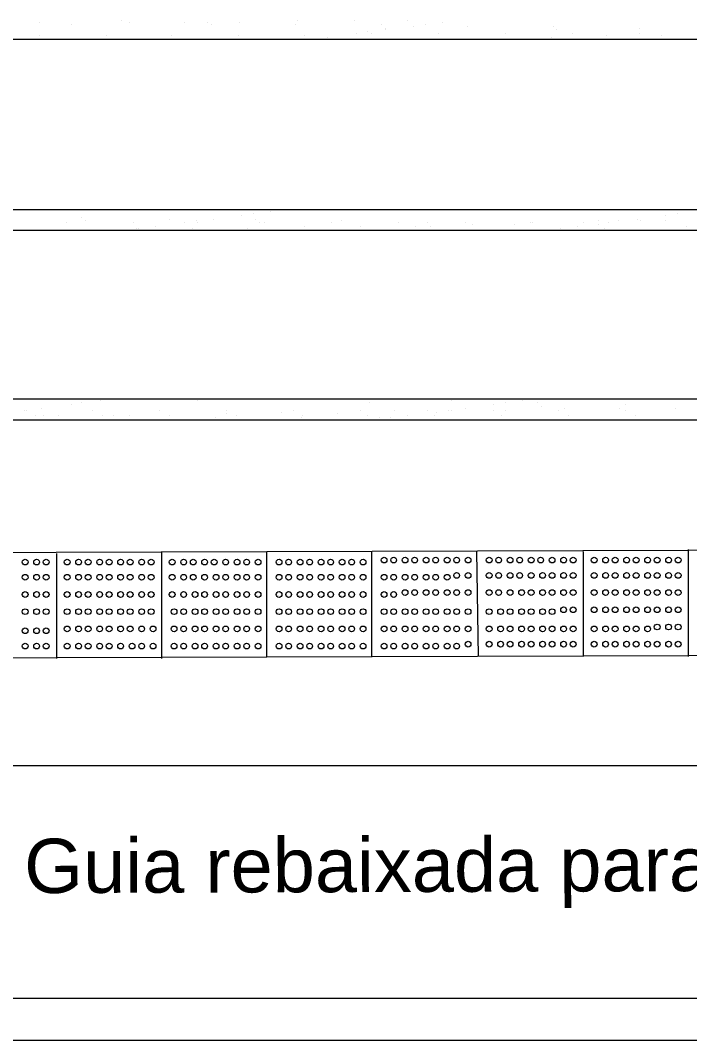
# Model space of a CAD drawing. Header units: millimetres. Extents: x 21 to 236, y 15 to 64.
# Drawn here: x 62.749 to 64.338, y 25.488 to 27.909 of the extents above; entities that cross this region are included whole.
import ezdxf

# ---------------------------------------------------------------- set-up
doc = ezdxf.new("R2010")
doc.units = ezdxf.units.MM
for name, color, linetype in [('PDF_Calçada', 210, 'Continuous'), ('PDF_Cota', 90, 'Continuous'), ('PDF_Sinalização', 1, 'Continuous'), ('PDF_Text', 70, 'Continuous')]:
    doc.layers.add(name, color=color, linetype=linetype)
doc.layers.add('PDF_Grama', color=7, linetype='Continuous', true_color=0x397200)
doc.styles.add('PDF Arial', font='arial.ttf')

msp = doc.modelspace()

# ---------------------------------------------------------------- linework, layer by layer
at = {"layer": 'PDF_Calçada', "lineweight": 0}
msp.add_lwpolyline([(62.1874, 25.4885), (62.1874, 26.1411), (66.1396, 26.1411), (66.1396, 25.4885)], dxfattribs=at)
at = {"layer": 'PDF_Cota', "lineweight": 0}
for points in [[(62.1874, 27.4601), (66.1396, 27.4601), (66.1396, 27.8634), (62.1874, 27.8634)], [(62.1874, 27.0113), (66.1396, 27.0113), (66.1396, 27.4102), (62.1874, 27.4102)]]:
    msp.add_lwpolyline(points, close=True, dxfattribs=at)
for points in [[(57.1972, 26.9615), (66.9554, 26.9615)], [(67.0823, 25.5882), (57.0793, 25.5882)], [(67.0823, 25.4885), (57.0793, 25.4885)]]:
    msp.add_lwpolyline(points, dxfattribs=at)
at = {"layer": 'PDF_Grama', "lineweight": 20}
for points in [[(62.9896, 27.9088), (62.9896, 27.9088)], [(63.4066, 27.9088), (63.4066, 27.9088)], [(63.5425, 27.9088), (63.5425, 27.9088)], [(63.6694, 27.9088), (63.6694, 27.9088)], [(62.7947, 27.9042), (62.7947, 27.9042)], [(62.8717, 27.8997), (62.8717, 27.8997)], [(63.0077, 27.9042), (63.0077, 27.9042)], [(63.1392, 27.9042), (63.1392, 27.9042)], [(63.1935, 27.9042), (63.1935, 27.9042)], [(63.2026, 27.8997), (63.2026, 27.8997)], [(63.2706, 27.9042), (63.2706, 27.9042)], [(63.402, 27.8997), (63.402, 27.8997)], [(63.606, 27.8997), (63.606, 27.8997)], [(63.6151, 27.8906), (63.6151, 27.8906)], [(63.6151, 27.8861), (63.6151, 27.8861)], [(63.683, 27.8952), (63.683, 27.8952)], [(63.7102, 27.8997), (63.7102, 27.8997)], [(63.751, 27.9042), (63.751, 27.9042)], [(63.81, 27.8952), (63.81, 27.8952)], [(64.0139, 27.8952), (64.0139, 27.8952)], [(64.023, 27.8861), (64.023, 27.8861)], [(64.2179, 27.8906), (64.2179, 27.8906)], [(62.7947, 27.8725), (62.7947, 27.8725)], [(62.84, 27.8634), (62.84, 27.8634)], [(62.9533, 27.8725), (62.9533, 27.8725)], [(63.1074, 27.8725), (63.1074, 27.8725)], [(63.2661, 27.8725), (63.2661, 27.8725)], [(63.4247, 27.8725), (63.4247, 27.8725)], [(63.4338, 27.8634), (63.4338, 27.8634)], [(63.4791, 27.868), (63.4791, 27.868)], [(63.5471, 27.877), (63.5471, 27.877)], [(63.5743, 27.8816), (63.5743, 27.8816)], [(63.5833, 27.877), (63.5833, 27.877)], [(63.6105, 27.8634), (63.6105, 27.8634)], [(63.742, 27.877), (63.742, 27.877)], [(63.742, 27.8634), (63.742, 27.8634)], [(63.8734, 27.8634), (63.8734, 27.8634)], [(63.9006, 27.877), (63.9006, 27.877)], [(64.0094, 27.868), (64.0094, 27.868)], [(64.0592, 27.877), (64.0592, 27.877)], [(64.1408, 27.8725), (64.1408, 27.8725)], [(64.2179, 27.877), (64.2179, 27.877)], [(64.2405, 27.8634), (64.2405, 27.8634)], [(64.2723, 27.8725), (64.2723, 27.8725)], [(62.8219, 27.4601), (62.8219, 27.4601)], [(62.9533, 27.4601), (62.9533, 27.4601)], [(63.0848, 27.4601), (63.0848, 27.4601)], [(63.2751, 27.4465), (63.2751, 27.4465)], [(63.3023, 27.451), (63.3023, 27.451)], [(63.3431, 27.4555), (63.3431, 27.4555)], [(64.2813, 27.4465), (64.2813, 27.4465)], [(64.2859, 27.4601), (64.2859, 27.4601)], [(64.3085, 27.451), (64.3085, 27.451)], [(62.8581, 27.4283), (62.8581, 27.4283)], [(62.8944, 27.4419), (62.8944, 27.4419)], [(62.9035, 27.4329), (62.9035, 27.4329)], [(63.0168, 27.4283), (63.0168, 27.4283)], [(63.1029, 27.4374), (63.1029, 27.4374)], [(63.1392, 27.4283), (63.1392, 27.4283)], [(63.1663, 27.4329), (63.1663, 27.4329)], [(63.1709, 27.4283), (63.1709, 27.4283)], [(63.2071, 27.4374), (63.2071, 27.4374)], [(63.3069, 27.4374), (63.3069, 27.4374)], [(63.3159, 27.4283), (63.3159, 27.4283)], [(63.3295, 27.4283), (63.3295, 27.4283)], [(63.4881, 27.4283), (63.4881, 27.4283)], [(63.5108, 27.4329), (63.5108, 27.4329)], [(63.6468, 27.4283), (63.6468, 27.4283)], [(63.7148, 27.4283), (63.7148, 27.4283)], [(63.8054, 27.4283), (63.8054, 27.4283)], [(63.8235, 27.4238), (63.8235, 27.4238)], [(63.9233, 27.4238), (63.9233, 27.4238)], [(63.9595, 27.4283), (63.9595, 27.4283)], [(63.9641, 27.4283), (63.9641, 27.4283)], [(64.0864, 27.4283), (64.0864, 27.4283)], [(64.1227, 27.4329), (64.1227, 27.4329)], [(64.1227, 27.4238), (64.1227, 27.4238)], [(64.1453, 27.4283), (64.1453, 27.4283)], [(64.168, 27.4329), (64.168, 27.4329)], [(64.2133, 27.4374), (64.2133, 27.4374)], [(64.2224, 27.4329), (64.2224, 27.4329)], [(64.2813, 27.4329), (64.2813, 27.4329)], [(63.0258, 27.4147), (63.0258, 27.4147)], [(63.0304, 27.4147), (63.0304, 27.4147)], [(63.0712, 27.4193), (63.0712, 27.4193)], [(63.1573, 27.4147), (63.1573, 27.4147)], [(63.2887, 27.4147), (63.2887, 27.4147)], [(63.4247, 27.4193), (63.4247, 27.4193)], [(63.5561, 27.4193), (63.5561, 27.4193)], [(63.6876, 27.4193), (63.6876, 27.4193)], [(63.7238, 27.4193), (63.7238, 27.4193)], [(64.0048, 27.4102), (64.0048, 27.4102)], [(64.032, 27.4147), (64.032, 27.4147)], [(64.0728, 27.4193), (64.0728, 27.4193)], [(64.1363, 27.4147), (64.1363, 27.4147)], [(64.3312, 27.4193), (64.3312, 27.4193)], [(63.3658, 27.0113), (63.3658, 27.0113)], [(63.5697, 27.0113), (63.5697, 27.0113)], [(62.7992, 26.9887), (62.7992, 26.9887)], [(62.8717, 26.9977), (62.8717, 26.9977)], [(62.8944, 27.0023), (62.8944, 27.0023)], [(62.9397, 27.0068), (62.9397, 27.0068)], [(63.1709, 27.0068), (63.1709, 27.0068)], [(63.5788, 27.0023), (63.5788, 27.0023)], [(63.7737, 27.0068), (63.7737, 27.0068)], [(63.8054, 26.9887), (63.8054, 26.9887)], [(63.8734, 26.9977), (63.8734, 26.9977)], [(63.9006, 27.0023), (63.9006, 27.0023)], [(63.9414, 27.0068), (63.9414, 27.0068)], [(63.9776, 27.0023), (63.9776, 27.0023)], [(63.9867, 26.9932), (63.9867, 26.9932)], [(64.0411, 26.9887), (64.0411, 26.9887)], [(64.1725, 26.9887), (64.1725, 26.9887)], [(64.1861, 26.9977), (64.1861, 26.9977)], [(64.304, 26.9887), (64.304, 26.9887)], [(62.7584, 26.9842), (62.7584, 26.9842)], [(62.763, 26.9842), (62.763, 26.9842)], [(62.7856, 26.9706), (62.7856, 26.9706)], [(62.8038, 26.9706), (62.8038, 26.9706)], [(62.84, 26.9706), (62.84, 26.9706)], [(62.9216, 26.9842), (62.9216, 26.9842)], [(62.9443, 26.9706), (62.9443, 26.9706)], [(62.9715, 26.9706), (62.9715, 26.9706)], [(63.0077, 26.9706), (63.0077, 26.9706)], [(63.0802, 26.9842), (63.0802, 26.9842)], [(63.1029, 26.9706), (63.1029, 26.9706)], [(63.1029, 26.9706), (63.1029, 26.9706)], [(63.2117, 26.966), (63.2117, 26.966)], [(63.2389, 26.9842), (63.2389, 26.9842)], [(63.2389, 26.9751), (63.2389, 26.9751)], [(63.2615, 26.9706), (63.2615, 26.9706)], [(63.3703, 26.9796), (63.3703, 26.9796)], [(63.3975, 26.9842), (63.3975, 26.9842)], [(63.4156, 26.966), (63.4156, 26.966)], [(63.4202, 26.9706), (63.4202, 26.9706)], [(63.5017, 26.9751), (63.5017, 26.9751)], [(63.5561, 26.9842), (63.5561, 26.9842)], [(63.5743, 26.9706), (63.5743, 26.9706)], [(63.6015, 26.966), (63.6015, 26.966)], [(63.6287, 26.966), (63.6287, 26.966)], [(63.6377, 26.9842), (63.6377, 26.9842)], [(63.6694, 26.9706), (63.6694, 26.9706)], [(63.7148, 26.9842), (63.7148, 26.9842)], [(63.7329, 26.9706), (63.7329, 26.9706)], [(63.7374, 26.9796), (63.7374, 26.9796)], [(63.7646, 26.9842), (63.7646, 26.9842)], [(63.7737, 26.9842), (63.7737, 26.9842)], [(63.8734, 26.9842), (63.8734, 26.9842)], [(63.8915, 26.9706), (63.8915, 26.9706)], [(63.9006, 26.9842), (63.9006, 26.9842)], [(64.0275, 26.9842), (64.0275, 26.9842)], [(64.0502, 26.9706), (64.0502, 26.9706)], [(64.1861, 26.9842), (64.1861, 26.9842)], [(64.2088, 26.9706), (64.2088, 26.9706)], [(63.0168, 26.9615), (63.0168, 26.9615)]]:
    msp.add_lwpolyline(points, dxfattribs=at)
at = {"layer": 'PDF_Sinalização', "lineweight": 9}
msp.add_lwpolyline([(66.3345, 26.6578), (62.0831, 26.6442), (62.0831, 26.3949), (66.3345, 26.4085)], close=True, dxfattribs=at)
for points in [[(63.0848, 26.3949), (63.0848, 26.6488)], [(63.334, 26.3995), (63.334, 26.6488)], [(63.5833, 26.3995), (63.5833, 26.6488)], [(63.8371, 26.3995), (63.8326, 26.6488)], [(64.0864, 26.3995), (64.0864, 26.6488)], [(64.3357, 26.3995), (64.3357, 26.6533)], [(62.8355, 26.3949), (62.8355, 26.6442)], [(63.6105, 26.6261), (63.6105, 26.6261)], [(63.6332, 26.6261), (63.6332, 26.6261)], [(63.6604, 26.6261), (63.6604, 26.6261)], [(63.683, 26.6261), (63.683, 26.6261)], [(63.7102, 26.6261), (63.7102, 26.6261)], [(63.7329, 26.6261), (63.7329, 26.6261)], [(63.7601, 26.6261), (63.7601, 26.6261)], [(63.7828, 26.6261), (63.7828, 26.6261)], [(63.81, 26.6261), (63.81, 26.6261)], [(63.8598, 26.6261), (63.8598, 26.6261)], [(63.8825, 26.6261), (63.8825, 26.6261)], [(63.9097, 26.6261), (63.9097, 26.6261)], [(63.9323, 26.6261), (63.9323, 26.6261)], [(63.9595, 26.6261), (63.9595, 26.6261)], [(63.9822, 26.6261), (63.9822, 26.6261)], [(64.0094, 26.6261), (64.0094, 26.6261)], [(64.0366, 26.6261), (64.0366, 26.6261)], [(64.0592, 26.6261), (64.0592, 26.6261)], [(64.1091, 26.6261), (64.1091, 26.6261)], [(64.1363, 26.6261), (64.1363, 26.6261)], [(64.1589, 26.6261), (64.1589, 26.6261)], [(64.1861, 26.6261), (64.1861, 26.6261)], [(64.2088, 26.6261), (64.2088, 26.6261)], [(64.236, 26.6261), (64.236, 26.6261)], [(64.2587, 26.6261), (64.2587, 26.6261)], [(64.2859, 26.6261), (64.2859, 26.6261)], [(64.3085, 26.6261), (64.3085, 26.6261)], [(62.7584, 26.6216), (62.7584, 26.6216)], [(62.7856, 26.6216), (62.7856, 26.6216)], [(62.8083, 26.6216), (62.8083, 26.6216)], [(62.8581, 26.6216), (62.8581, 26.6216)], [(62.8853, 26.6216), (62.8853, 26.6216)], [(62.908, 26.6216), (62.908, 26.6216)], [(62.9352, 26.6216), (62.9352, 26.6216)], [(62.9579, 26.6216), (62.9579, 26.6216)], [(62.9851, 26.6216), (62.9851, 26.6216)], [(63.0077, 26.6216), (63.0077, 26.6216)], [(63.0349, 26.6216), (63.0349, 26.6216)], [(63.0576, 26.6216), (63.0576, 26.6216)], [(63.1074, 26.6216), (63.1074, 26.6216)], [(63.1346, 26.6216), (63.1346, 26.6216)], [(63.1573, 26.6216), (63.1573, 26.6216)], [(63.1845, 26.6216), (63.1845, 26.6216)], [(63.2071, 26.6216), (63.2071, 26.6216)], [(63.2343, 26.6216), (63.2343, 26.6216)], [(63.2615, 26.6216), (63.2615, 26.6216)], [(63.2842, 26.6216), (63.2842, 26.6216)], [(63.3114, 26.6216), (63.3114, 26.6216)], [(63.3612, 26.6216), (63.3612, 26.6216)], [(63.3839, 26.6216), (63.3839, 26.6216)], [(63.4111, 26.6216), (63.4111, 26.6216)], [(63.4338, 26.6216), (63.4338, 26.6216)], [(63.461, 26.6216), (63.461, 26.6216)], [(63.4836, 26.6216), (63.4836, 26.6216)], [(63.5108, 26.6216), (63.5108, 26.6216)], [(63.5335, 26.6216), (63.5335, 26.6216)], [(63.5607, 26.6216), (63.5607, 26.6216)], [(62.7584, 26.5853), (62.7584, 26.5853)], [(62.7856, 26.5853), (62.7856, 26.5853)], [(62.8083, 26.5853), (62.8083, 26.5853)], [(62.8581, 26.5853), (62.8581, 26.5853)], [(62.8853, 26.5853), (62.8853, 26.5853)], [(62.908, 26.5853), (62.908, 26.5853)], [(62.9352, 26.5853), (62.9352, 26.5853)], [(62.9579, 26.5853), (62.9579, 26.5853)], [(62.9851, 26.5853), (62.9851, 26.5853)], [(63.0077, 26.5853), (63.0077, 26.5853)], [(63.0349, 26.5853), (63.0349, 26.5853)], [(63.0576, 26.5853), (63.0576, 26.5853)], [(63.1074, 26.5853), (63.1074, 26.5853)], [(63.1346, 26.5853), (63.1346, 26.5853)], [(63.1573, 26.5853), (63.1573, 26.5853)], [(63.1845, 26.5853), (63.1845, 26.5853)], [(63.2117, 26.5853), (63.2117, 26.5853)], [(63.2343, 26.5853), (63.2343, 26.5853)], [(63.2615, 26.5853), (63.2615, 26.5853)], [(63.2842, 26.5853), (63.2842, 26.5853)], [(63.3114, 26.5853), (63.3114, 26.5853)], [(63.3612, 26.5853), (63.3612, 26.5853)], [(63.3839, 26.5853), (63.3839, 26.5853)], [(63.4111, 26.5853), (63.4111, 26.5853)], [(63.4338, 26.5853), (63.4338, 26.5853)], [(63.461, 26.5853), (63.461, 26.5853)], [(63.4836, 26.5853), (63.4836, 26.5853)], [(63.5108, 26.5853), (63.5108, 26.5853)], [(63.5335, 26.5853), (63.5335, 26.5853)], [(63.5607, 26.5853), (63.5607, 26.5853)], [(63.6105, 26.5853), (63.6105, 26.5853)], [(63.6332, 26.5853), (63.6332, 26.5853)], [(63.6604, 26.5853), (63.6604, 26.5853)], [(63.683, 26.5853), (63.683, 26.5853)], [(63.7102, 26.5853), (63.7102, 26.5853)], [(63.7329, 26.5853), (63.7329, 26.5853)], [(63.7601, 26.5853), (63.7601, 26.5853)], [(63.7828, 26.5898), (63.7828, 26.5898)], [(63.81, 26.5898), (63.81, 26.5898)], [(63.8598, 26.5898), (63.8598, 26.5898)], [(63.8825, 26.5898), (63.8825, 26.5898)], [(63.9097, 26.5898), (63.9097, 26.5898)], [(63.9323, 26.5898), (63.9323, 26.5898)], [(63.9595, 26.5898), (63.9595, 26.5898)], [(63.9867, 26.5898), (63.9867, 26.5898)], [(64.0094, 26.5898), (64.0094, 26.5898)], [(64.0366, 26.5898), (64.0366, 26.5898)], [(64.0592, 26.5898), (64.0592, 26.5898)], [(64.1091, 26.5898), (64.1091, 26.5898)], [(64.1363, 26.5898), (64.1363, 26.5898)], [(64.1589, 26.5898), (64.1589, 26.5898)], [(64.1861, 26.5898), (64.1861, 26.5898)], [(64.2088, 26.5898), (64.2088, 26.5898)], [(64.236, 26.5898), (64.236, 26.5898)], [(64.2587, 26.5898), (64.2587, 26.5898)], [(64.2859, 26.5898), (64.2859, 26.5898)], [(64.3085, 26.5898), (64.3085, 26.5898)], [(62.7584, 26.5445), (62.7584, 26.5445)], [(62.7856, 26.5445), (62.7856, 26.5445)], [(62.8083, 26.5445), (62.8083, 26.5445)], [(62.8581, 26.5445), (62.8581, 26.5445)], [(62.8853, 26.5445), (62.8853, 26.5445)], [(62.908, 26.5445), (62.908, 26.5445)], [(62.9352, 26.5445), (62.9352, 26.5445)], [(62.9579, 26.5445), (62.9579, 26.5445)], [(62.9851, 26.5445), (62.9851, 26.5445)], [(63.0077, 26.5445), (63.0077, 26.5445)], [(63.0349, 26.5445), (63.0349, 26.5445)], [(63.0576, 26.5445), (63.0576, 26.5445)], [(63.1074, 26.5445), (63.1074, 26.5445)], [(63.1346, 26.5445), (63.1346, 26.5445)], [(63.1618, 26.5445), (63.1618, 26.5445)], [(63.1845, 26.5445), (63.1845, 26.5445)], [(63.2117, 26.5445), (63.2117, 26.5445)], [(63.2343, 26.5445), (63.2343, 26.5445)], [(63.2615, 26.5445), (63.2615, 26.5445)], [(63.2842, 26.5445), (63.2842, 26.5445)], [(63.3114, 26.5445), (63.3114, 26.5445)], [(63.3612, 26.5445), (63.3612, 26.5445)], [(63.3839, 26.5445), (63.3839, 26.5445)], [(63.4111, 26.5445), (63.4111, 26.5445)], [(63.4338, 26.5445), (63.4338, 26.5445)], [(63.461, 26.5445), (63.461, 26.5445)], [(63.4836, 26.5445), (63.4836, 26.5445)], [(63.5108, 26.5445), (63.5108, 26.5445)], [(63.5335, 26.5445), (63.5335, 26.5445)], [(63.5607, 26.5445), (63.5607, 26.5445)], [(63.6105, 26.5445), (63.6105, 26.5445)], [(63.6332, 26.5445), (63.6332, 26.5445)], [(63.6604, 26.549), (63.6604, 26.549)], [(63.683, 26.549), (63.683, 26.549)], [(63.7102, 26.549), (63.7102, 26.549)], [(63.7329, 26.549), (63.7329, 26.549)], [(63.7601, 26.549), (63.7601, 26.549)], [(63.7828, 26.549), (63.7828, 26.549)], [(63.81, 26.549), (63.81, 26.549)], [(63.8598, 26.549), (63.8598, 26.549)], [(63.8825, 26.549), (63.8825, 26.549)], [(63.9097, 26.549), (63.9097, 26.549)], [(63.9369, 26.549), (63.9369, 26.549)], [(63.9595, 26.549), (63.9595, 26.549)], [(63.9867, 26.549), (63.9867, 26.549)], [(64.0094, 26.549), (64.0094, 26.549)], [(64.0366, 26.549), (64.0366, 26.549)], [(64.0592, 26.549), (64.0592, 26.549)], [(64.1091, 26.549), (64.1091, 26.549)], [(64.1363, 26.549), (64.1363, 26.549)], [(64.1589, 26.549), (64.1589, 26.549)], [(64.1861, 26.549), (64.1861, 26.549)], [(64.2088, 26.549), (64.2088, 26.549)], [(64.236, 26.549), (64.236, 26.549)], [(64.2587, 26.549), (64.2587, 26.549)], [(64.2859, 26.549), (64.2859, 26.549)], [(64.3085, 26.549), (64.3085, 26.549)], [(62.7584, 26.5037), (62.7584, 26.5037)], [(62.7856, 26.5037), (62.7856, 26.5037)], [(62.8083, 26.5037), (62.8083, 26.5037)], [(62.8581, 26.5037), (62.8581, 26.5037)], [(62.8853, 26.5037), (62.8853, 26.5037)], [(62.908, 26.5037), (62.908, 26.5037)], [(62.9352, 26.5037), (62.9352, 26.5037)], [(62.9579, 26.5037), (62.9579, 26.5037)], [(62.9851, 26.5037), (62.9851, 26.5037)], [(63.0077, 26.5037), (63.0077, 26.5037)], [(63.0349, 26.5037), (63.0349, 26.5037)], [(63.0576, 26.5037), (63.0576, 26.5037)], [(63.112, 26.5037), (63.112, 26.5037)], [(63.1346, 26.5037), (63.1346, 26.5037)], [(63.1618, 26.5037), (63.1618, 26.5037)], [(63.1845, 26.5037), (63.1845, 26.5037)], [(63.2117, 26.5037), (63.2117, 26.5037)], [(63.2343, 26.5037), (63.2343, 26.5037)], [(63.2615, 26.5037), (63.2615, 26.5037)], [(63.2842, 26.5037), (63.2842, 26.5037)], [(63.3114, 26.5037), (63.3114, 26.5037)], [(63.3612, 26.5037), (63.3612, 26.5037)], [(63.3839, 26.5037), (63.3839, 26.5037)], [(63.4111, 26.5037), (63.4111, 26.5037)], [(63.4338, 26.5037), (63.4338, 26.5037)], [(63.461, 26.5037), (63.461, 26.5037)], [(63.4836, 26.5037), (63.4836, 26.5037)], [(63.5108, 26.5037), (63.5108, 26.5037)], [(63.5335, 26.5037), (63.5335, 26.5037)], [(63.5607, 26.5037), (63.5607, 26.5037)], [(63.6105, 26.5037), (63.6105, 26.5037)], [(63.6332, 26.5037), (63.6332, 26.5037)], [(63.6604, 26.5037), (63.6604, 26.5037)], [(63.683, 26.5037), (63.683, 26.5037)], [(63.7102, 26.5037), (63.7102, 26.5037)], [(63.7329, 26.5037), (63.7329, 26.5037)], [(63.7601, 26.5037), (63.7601, 26.5037)], [(63.7828, 26.5037), (63.7828, 26.5037)], [(63.81, 26.5037), (63.81, 26.5037)], [(63.8598, 26.5037), (63.8598, 26.5037)], [(63.887, 26.5037), (63.887, 26.5037)], [(63.9097, 26.5037), (63.9097, 26.5037)], [(63.9369, 26.5037), (63.9369, 26.5037)], [(63.9595, 26.5037), (63.9595, 26.5037)], [(63.9867, 26.5037), (63.9867, 26.5037)], [(64.0094, 26.5037), (64.0094, 26.5037)], [(64.0366, 26.5082), (64.0366, 26.5082)], [(64.0592, 26.5082), (64.0592, 26.5082)], [(64.1091, 26.5082), (64.1091, 26.5082)], [(64.1363, 26.5082), (64.1363, 26.5082)], [(64.1589, 26.5082), (64.1589, 26.5082)], [(64.1861, 26.5082), (64.1861, 26.5082)], [(64.2088, 26.5082), (64.2088, 26.5082)], [(64.236, 26.5082), (64.236, 26.5082)], [(64.2587, 26.5082), (64.2587, 26.5082)], [(64.2859, 26.5082), (64.2859, 26.5082)], [(64.3085, 26.5082), (64.3085, 26.5082)], [(62.7584, 26.4584), (62.7584, 26.4584)], [(62.7856, 26.4584), (62.7856, 26.4584)], [(62.8083, 26.4584), (62.8083, 26.4584)], [(62.8581, 26.4629), (62.8581, 26.4629)], [(62.8853, 26.4629), (62.8853, 26.4629)], [(62.908, 26.4629), (62.908, 26.4629)], [(62.9352, 26.4629), (62.9352, 26.4629)], [(62.9579, 26.4629), (62.9579, 26.4629)], [(62.9851, 26.4629), (62.9851, 26.4629)], [(63.0077, 26.4629), (63.0077, 26.4629)], [(63.0349, 26.4629), (63.0349, 26.4629)], [(63.0621, 26.4629), (63.0621, 26.4629)], [(63.112, 26.4629), (63.112, 26.4629)], [(63.1346, 26.4629), (63.1346, 26.4629)], [(63.1618, 26.4629), (63.1618, 26.4629)], [(63.1845, 26.4629), (63.1845, 26.4629)], [(63.2117, 26.4629), (63.2117, 26.4629)], [(63.2343, 26.4629), (63.2343, 26.4629)], [(63.2615, 26.4629), (63.2615, 26.4629)], [(63.2842, 26.4629), (63.2842, 26.4629)], [(63.3114, 26.4629), (63.3114, 26.4629)], [(63.3612, 26.4629), (63.3612, 26.4629)], [(63.3839, 26.4629), (63.3839, 26.4629)], [(63.4111, 26.4629), (63.4111, 26.4629)], [(63.4338, 26.4629), (63.4338, 26.4629)], [(63.461, 26.4629), (63.461, 26.4629)], [(63.4836, 26.4629), (63.4836, 26.4629)], [(63.5108, 26.4629), (63.5108, 26.4629)], [(63.5335, 26.4629), (63.5335, 26.4629)], [(63.5607, 26.4629), (63.5607, 26.4629)], [(63.6105, 26.4629), (63.6105, 26.4629)], [(63.6332, 26.4629), (63.6332, 26.4629)], [(63.6604, 26.4629), (63.6604, 26.4629)], [(63.683, 26.4629), (63.683, 26.4629)], [(63.7102, 26.4629), (63.7102, 26.4629)], [(63.7329, 26.4629), (63.7329, 26.4629)], [(63.7601, 26.4629), (63.7601, 26.4629)], [(63.7828, 26.4629), (63.7828, 26.4629)], [(63.81, 26.4629), (63.81, 26.4629)], [(63.8598, 26.4629), (63.8598, 26.4629)], [(63.887, 26.4629), (63.887, 26.4629)], [(63.9097, 26.4629), (63.9097, 26.4629)], [(63.9369, 26.4629), (63.9369, 26.4629)], [(63.9595, 26.4629), (63.9595, 26.4629)], [(63.9867, 26.4629), (63.9867, 26.4629)], [(64.0094, 26.4629), (64.0094, 26.4629)], [(64.0366, 26.4629), (64.0366, 26.4629)], [(64.0592, 26.4629), (64.0592, 26.4629)], [(64.1091, 26.4629), (64.1091, 26.4629)], [(64.1363, 26.4629), (64.1363, 26.4629)], [(64.1589, 26.4629), (64.1589, 26.4629)], [(64.1861, 26.4629), (64.1861, 26.4629)], [(64.2088, 26.4629), (64.2088, 26.4629)], [(64.236, 26.4629), (64.236, 26.4629)], [(64.2587, 26.4675), (64.2587, 26.4675)], [(64.2859, 26.4675), (64.2859, 26.4675)], [(64.3085, 26.4675), (64.3085, 26.4675)], [(62.7584, 26.4221), (62.7584, 26.4221)], [(62.7856, 26.4221), (62.7856, 26.4221)], [(62.8083, 26.4221), (62.8083, 26.4221)], [(62.8581, 26.4221), (62.8581, 26.4221)], [(62.8853, 26.4221), (62.8853, 26.4221)], [(62.908, 26.4221), (62.908, 26.4221)], [(62.9352, 26.4221), (62.9352, 26.4221)], [(62.9579, 26.4221), (62.9579, 26.4221)], [(62.9851, 26.4221), (62.9851, 26.4221)], [(63.0122, 26.4221), (63.0122, 26.4221)], [(63.0349, 26.4221), (63.0349, 26.4221)], [(63.0621, 26.4221), (63.0621, 26.4221)], [(63.112, 26.4221), (63.112, 26.4221)], [(63.1346, 26.4221), (63.1346, 26.4221)], [(63.1618, 26.4221), (63.1618, 26.4221)], [(63.1845, 26.4221), (63.1845, 26.4221)], [(63.2117, 26.4221), (63.2117, 26.4221)], [(63.2343, 26.4221), (63.2343, 26.4221)], [(63.2615, 26.4221), (63.2615, 26.4221)], [(63.2842, 26.4221), (63.2842, 26.4221)], [(63.3114, 26.4221), (63.3114, 26.4221)], [(63.3612, 26.4221), (63.3612, 26.4221)], [(63.3839, 26.4221), (63.3839, 26.4221)], [(63.4111, 26.4221), (63.4111, 26.4221)], [(63.4338, 26.4221), (63.4338, 26.4221)], [(63.461, 26.4221), (63.461, 26.4221)], [(63.4836, 26.4221), (63.4836, 26.4221)], [(63.5108, 26.4221), (63.5108, 26.4221)], [(63.5335, 26.4221), (63.5335, 26.4221)], [(63.5607, 26.4221), (63.5607, 26.4221)], [(63.6105, 26.4221), (63.6105, 26.4221)], [(63.6332, 26.4221), (63.6332, 26.4221)], [(63.6604, 26.4221), (63.6604, 26.4221)], [(63.683, 26.4221), (63.683, 26.4221)], [(63.7102, 26.4221), (63.7102, 26.4221)], [(63.7329, 26.4221), (63.7329, 26.4221)], [(63.7601, 26.4221), (63.7601, 26.4221)], [(63.7828, 26.4221), (63.7828, 26.4221)], [(63.81, 26.4267), (63.81, 26.4267)], [(63.8598, 26.4267), (63.8598, 26.4267)], [(63.887, 26.4267), (63.887, 26.4267)], [(63.9097, 26.4267), (63.9097, 26.4267)], [(63.9369, 26.4267), (63.9369, 26.4267)], [(63.9595, 26.4267), (63.9595, 26.4267)], [(63.9867, 26.4267), (63.9867, 26.4267)], [(64.0094, 26.4267), (64.0094, 26.4267)], [(64.0366, 26.4267), (64.0366, 26.4267)], [(64.0592, 26.4267), (64.0592, 26.4267)], [(64.1091, 26.4267), (64.1091, 26.4267)], [(64.1363, 26.4267), (64.1363, 26.4267)], [(64.1589, 26.4267), (64.1589, 26.4267)], [(64.1861, 26.4267), (64.1861, 26.4267)], [(64.2088, 26.4267), (64.2088, 26.4267)], [(64.236, 26.4267), (64.236, 26.4267)], [(64.2587, 26.4267), (64.2587, 26.4267)], [(64.2859, 26.4267), (64.2859, 26.4267)], [(64.3085, 26.4267), (64.3085, 26.4267)]]:
    msp.add_lwpolyline(points, dxfattribs=at)
for centre in [(62.7607, 26.6238), (62.7879, 26.6238), (62.8106, 26.6238), (62.8604, 26.6238), (62.8876, 26.6238), (62.9103, 26.6238), (62.9375, 26.6238), (62.9601, 26.6238), (62.9873, 26.6238), (63.01, 26.6238), (63.0372, 26.6238), (63.0598, 26.6238), (63.1097, 26.6238), (63.1369, 26.6238), (63.1596, 26.6238), (63.1867, 26.6238), (63.2094, 26.6238), (63.2366, 26.6238), (63.2638, 26.6238), (63.2865, 26.6238), (63.3137, 26.6238), (63.3635, 26.6238), (63.3862, 26.6238), (63.4134, 26.6238), (63.436, 26.6238), (63.4632, 26.6238), (63.4859, 26.6238), (63.5131, 26.6238), (63.5357, 26.6238), (63.5629, 26.6238), (63.6128, 26.6284), (63.6355, 26.6284), (63.6626, 26.6284), (63.6853, 26.6284), (63.7125, 26.6284), (63.7352, 26.6284), (63.7624, 26.6284), (63.785, 26.6284), (63.8122, 26.6284), (63.8621, 26.6284), (63.8847, 26.6284), (63.9119, 26.6284), (63.9346, 26.6284), (63.9618, 26.6284), (63.9844, 26.6284), (64.0116, 26.6284), (64.0388, 26.6284), (64.0615, 26.6284), (64.1114, 26.6284), (64.1385, 26.6284), (64.1612, 26.6284), (64.1884, 26.6284), (64.2111, 26.6284), (64.2383, 26.6284), (64.2609, 26.6284), (64.2881, 26.6284), (64.3108, 26.6284), (62.7607, 26.5876), (62.7879, 26.5876), (62.8106, 26.5876), (62.8604, 26.5876), (62.8876, 26.5876), (62.9103, 26.5876), (62.9375, 26.5876), (62.9601, 26.5876), (62.9873, 26.5876), (63.01, 26.5876), (63.0372, 26.5876), (63.0598, 26.5876), (63.1097, 26.5876), (63.1369, 26.5876), (63.1596, 26.5876), (63.1867, 26.5876), (63.2139, 26.5876), (63.2366, 26.5876), (63.2638, 26.5876), (63.2865, 26.5876), (63.3137, 26.5876), (63.3635, 26.5876), (63.3862, 26.5876), (63.4134, 26.5876), (63.436, 26.5876), (63.4632, 26.5876), (63.4859, 26.5876), (63.5131, 26.5876), (63.5357, 26.5876), (63.5629, 26.5876), (63.6128, 26.5876), (63.6355, 26.5876), (63.6626, 26.5876), (63.6853, 26.5876), (63.7125, 26.5876), (63.7352, 26.5876), (63.7624, 26.5876), (63.785, 26.5921), (63.8122, 26.5921), (63.8621, 26.5921), (63.8847, 26.5921), (63.9119, 26.5921), (63.9346, 26.5921), (63.9618, 26.5921), (63.989, 26.5921), (64.0116, 26.5921), (64.0388, 26.5921), (64.0615, 26.5921), (64.1114, 26.5921), (64.1385, 26.5921), (64.1612, 26.5921), (64.1884, 26.5921), (64.2111, 26.5921), (64.2383, 26.5921), (64.2609, 26.5921), (64.2881, 26.5921), (64.3108, 26.5921), (62.7607, 26.5468), (62.7879, 26.5468), (62.8106, 26.5468), (62.8604, 26.5468), (62.8876, 26.5468), (62.9103, 26.5468), (62.9375, 26.5468), (62.9601, 26.5468), (62.9873, 26.5468), (63.01, 26.5468), (63.0372, 26.5468), (63.0598, 26.5468), (63.1097, 26.5468), (63.1369, 26.5468), (63.1641, 26.5468), (63.1867, 26.5468), (63.2139, 26.5468), (63.2366, 26.5468), (63.2638, 26.5468), (63.2865, 26.5468), (63.3137, 26.5468), (63.3635, 26.5468), (63.3862, 26.5468), (63.4134, 26.5468), (63.436, 26.5468), (63.4632, 26.5468), (63.4859, 26.5468), (63.5131, 26.5468), (63.5357, 26.5468), (63.5629, 26.5468), (63.6128, 26.5468), (63.6355, 26.5468), (63.6626, 26.5513), (63.6853, 26.5513), (63.7125, 26.5513), (63.7352, 26.5513), (63.7624, 26.5513), (63.785, 26.5513), (63.8122, 26.5513), (63.8621, 26.5513), (63.8847, 26.5513), (63.9119, 26.5513), (63.9391, 26.5513), (63.9618, 26.5513), (63.989, 26.5513), (64.0116, 26.5513), (64.0388, 26.5513), (64.0615, 26.5513), (64.1114, 26.5513), (64.1385, 26.5513), (64.1612, 26.5513), (64.1884, 26.5513), (64.2111, 26.5513), (64.2383, 26.5513), (64.2609, 26.5513), (64.2881, 26.5513), (64.3108, 26.5513), (62.7607, 26.506), (62.7879, 26.506), (62.8106, 26.506), (62.8604, 26.506), (62.8876, 26.506), (62.9103, 26.506), (62.9375, 26.506), (62.9601, 26.506), (62.9873, 26.506), (63.01, 26.506), (63.0372, 26.506), (63.0598, 26.506), (63.1142, 26.506), (63.1369, 26.506), (63.1641, 26.506), (63.1867, 26.506), (63.2139, 26.506), (63.2366, 26.506), (63.2638, 26.506), (63.2865, 26.506), (63.3137, 26.506), (63.3635, 26.506), (63.3862, 26.506), (63.4134, 26.506), (63.436, 26.506), (63.4632, 26.506), (63.4859, 26.506), (63.5131, 26.506), (63.5357, 26.506), (63.5629, 26.506), (63.6128, 26.506), (63.6355, 26.506), (63.6626, 26.506), (63.6853, 26.506), (63.7125, 26.506), (63.7352, 26.506), (63.7624, 26.506), (63.785, 26.506), (63.8122, 26.506), (63.8621, 26.506), (63.8893, 26.506), (63.9119, 26.506), (63.9391, 26.506), (63.9618, 26.506), (63.989, 26.506), (64.0116, 26.506), (64.0388, 26.5105), (64.0615, 26.5105), (64.1114, 26.5105), (64.1385, 26.5105), (64.1612, 26.5105), (64.1884, 26.5105), (64.2111, 26.5105), (64.2383, 26.5105), (64.2609, 26.5105), (64.2881, 26.5105), (64.3108, 26.5105), (62.7607, 26.4607), (62.7879, 26.4607), (62.8106, 26.4607), (62.8604, 26.4652), (62.8876, 26.4652), (62.9103, 26.4652), (62.9375, 26.4652), (62.9601, 26.4652), (62.9873, 26.4652), (63.01, 26.4652), (63.0372, 26.4652), (63.0644, 26.4652), (63.1142, 26.4652), (63.1369, 26.4652), (63.1641, 26.4652), (63.1867, 26.4652), (63.2139, 26.4652), (63.2366, 26.4652), (63.2638, 26.4652), (63.2865, 26.4652), (63.3137, 26.4652), (63.3635, 26.4652), (63.3862, 26.4652), (63.4134, 26.4652), (63.436, 26.4652), (63.4632, 26.4652), (63.4859, 26.4652), (63.5131, 26.4652), (63.5357, 26.4652), (63.5629, 26.4652), (63.6128, 26.4652), (63.6355, 26.4652), (63.6626, 26.4652), (63.6853, 26.4652), (63.7125, 26.4652), (63.7352, 26.4652), (63.7624, 26.4652), (63.785, 26.4652), (63.8122, 26.4652), (63.8621, 26.4652), (63.8893, 26.4652), (63.9119, 26.4652), (63.9391, 26.4652), (63.9618, 26.4652), (63.989, 26.4652), (64.0116, 26.4652), (64.0388, 26.4652), (64.0615, 26.4652), (64.1114, 26.4652), (64.1385, 26.4652), (64.1612, 26.4652), (64.1884, 26.4652), (64.2111, 26.4652), (64.2383, 26.4652), (64.2609, 26.4697), (64.2881, 26.4697), (64.3108, 26.4697), (62.7607, 26.4244), (62.7879, 26.4244), (62.8106, 26.4244), (62.8604, 26.4244), (62.8876, 26.4244), (62.9103, 26.4244), (62.9375, 26.4244), (62.9601, 26.4244), (62.9873, 26.4244), (63.0145, 26.4244), (63.0372, 26.4244), (63.0644, 26.4244), (63.1142, 26.4244), (63.1369, 26.4244), (63.1641, 26.4244), (63.1867, 26.4244), (63.2139, 26.4244), (63.2366, 26.4244), (63.2638, 26.4244), (63.2865, 26.4244), (63.3137, 26.4244), (63.3635, 26.4244), (63.3862, 26.4244), (63.4134, 26.4244), (63.436, 26.4244), (63.4632, 26.4244), (63.4859, 26.4244), (63.5131, 26.4244), (63.5357, 26.4244), (63.5629, 26.4244), (63.6128, 26.4244), (63.6355, 26.4244), (63.6626, 26.4244), (63.6853, 26.4244), (63.7125, 26.4244), (63.7352, 26.4244), (63.7624, 26.4244), (63.785, 26.4244), (63.8122, 26.4289), (63.8621, 26.4289), (63.8893, 26.4289), (63.9119, 26.4289), (63.9391, 26.4289), (63.9618, 26.4289), (63.989, 26.4289), (64.0116, 26.4289), (64.0388, 26.4289), (64.0615, 26.4289), (64.1114, 26.4289), (64.1385, 26.4289), (64.1612, 26.4289), (64.1884, 26.4289), (64.2111, 26.4289), (64.2383, 26.4289), (64.2609, 26.4289), (64.2881, 26.4289), (64.3108, 26.4289)]:
    msp.add_circle(centre, 0.0068, dxfattribs=at)

# ---------------------------------------------------------------- texts
at = {"layer": 'PDF_Text', "insert": (62.7586, 25.7995), "char_height": 0.128819, "attachment_point": 7, "rotation": 0.1702, "style": 'PDF Arial'}
msp.add_mtext('Guia rebaixada para acesso de veículos', dxfattribs=at)

doc.saveas('drawing.dxf')
